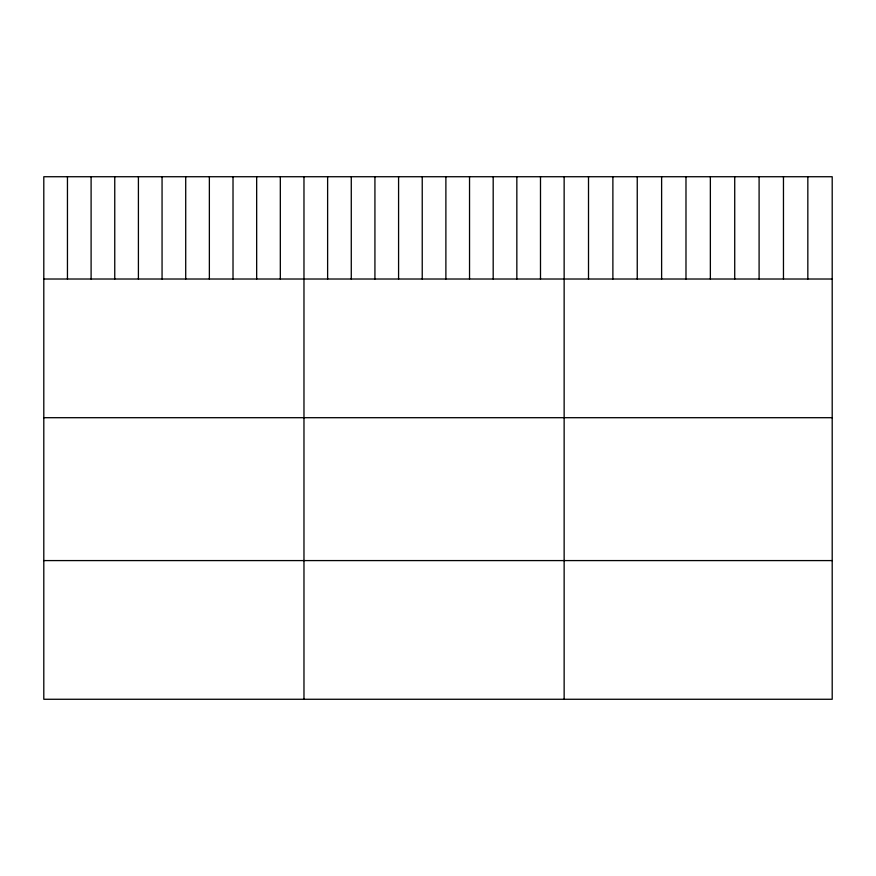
<?xml version="1.0" encoding="UTF-8"?>
<svg xmlns="http://www.w3.org/2000/svg" width="876" height="876" viewBox="0 0 876 876"><rect width="100%" height="100%" fill="white"/><g stroke="black" fill="none" stroke-linecap="round" stroke-linejoin="round"><path stroke-width="1.31" d="M832.2 279.017L832.2 699.267L43.8 699.267L43.8 176.733L832.2 176.733L832.2 279.017L43.8 279.017M43.8 417.699L832.2 417.699M43.8 560.585L832.2 560.585M807.836 176.733L807.836 279.017M783.462 176.733L783.462 279.017M759.098 176.733L759.098 279.017M734.723 176.733L734.723 279.017M710.359 176.733L710.359 279.017M685.985 176.733L685.985 279.017M661.621 176.733L661.621 279.017M637.246 176.733L637.246 279.017M612.882 176.733L612.882 279.017M588.508 176.733L588.508 279.017M564.144 176.733L564.144 699.267M540.492 176.733L540.492 279.017M516.84 176.733L516.84 279.017M493.188 176.733L493.188 279.017M469.536 176.733L469.536 279.017M445.884 176.733L445.884 279.017M422.232 176.733L422.232 279.017M398.58 176.733L398.58 279.017M374.928 176.733L374.928 279.017M351.276 176.733L351.276 279.017M327.624 176.733L327.624 279.017M303.972 176.733L303.972 699.267M280.32 176.733L280.32 279.017M256.668 176.733L256.668 279.017M233.016 176.733L233.016 279.017M209.364 176.733L209.364 279.017M185.712 176.733L185.712 279.017M162.06 176.733L162.06 279.017M138.408 176.733L138.408 279.017M114.756 176.733L114.756 279.017M91.104 176.733L91.104 279.017M67.452 176.733L67.452 279.017"/></g></svg>
